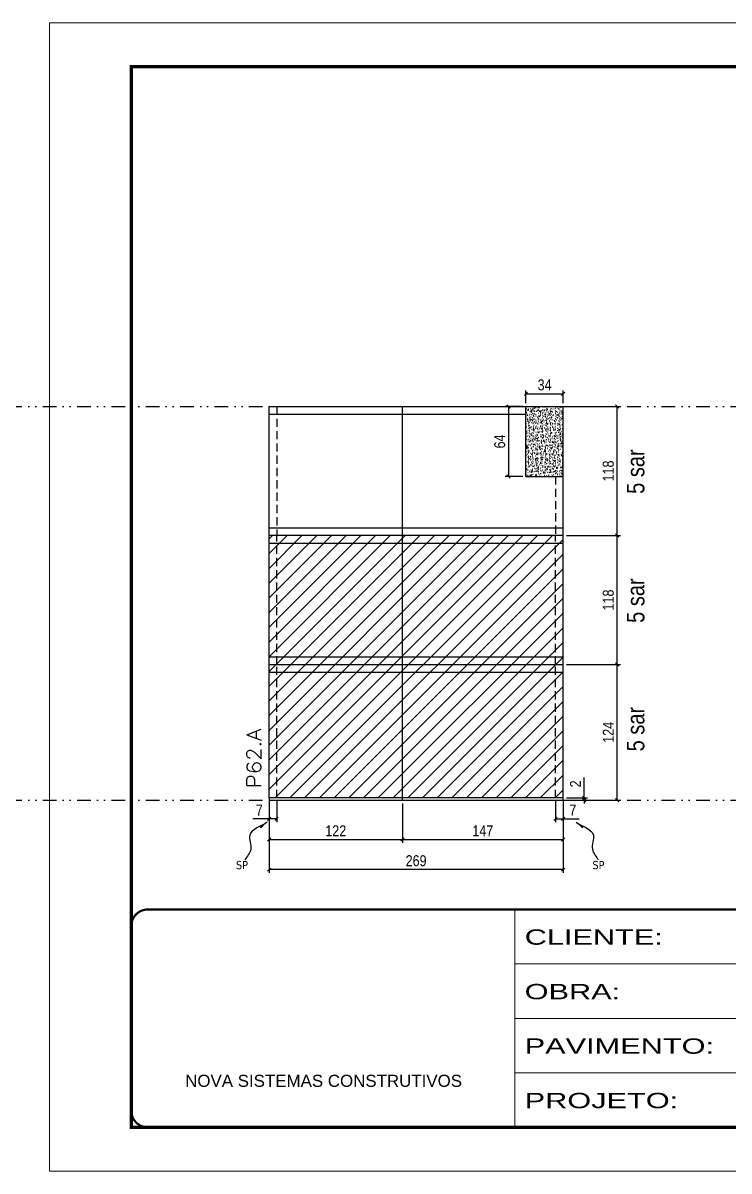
# Model space of a CAD drawing. Extents: x 13513 to 27878, y -21631 to 6985.
# Drawn here: x 14389 to 15035, y 192 to 1242 of the extents above; entities that cross this region are included whole.
import ezdxf

# ---------------------------------------------------------------- set-up
doc = ezdxf.new("R2010")
doc.units = 0
for name, pattern in [('CONTINUO', [0]), ('DASHED', [0.75, 0.5, -0.25]), ('DIVIDE2', [0.625, 0.25, -0.125, 0, -0.125, 0, -0.125]), ('HIDDEN', [0.375, 0.25, -0.125])]:
    doc.linetypes.add(name, pattern=pattern)
for name, color, linetype in [('COTA', 241, 'Continuous'), ('NOMENCLATURA', 7, 'Continuous'), ('Nível', 160, 'Continuous'), ('Painéis', 200, 'Continuous'), ('SARR_2.2x7', 40, 'Continuous'), ('Sarrafo de Pressão', 42, 'HIDDEN'), ('texto', 7, 'Continuous')]:
    doc.layers.add(name, color=color, linetype=linetype)
for name, color, linetype, lineweight in [('Folhas', 255, 'Continuous', 9), ('Hachura', 251, 'Continuous', 9), ('SARRAFO DE PRESSAO', 251, 'DASHED', 9), ('Texto Seção', 7, 'Continuous', 15)]:
    doc.layers.add(name, color=color, linetype=linetype, lineweight=lineweight)
doc.styles.add('ARIAL', font='arial.ttf')
doc.styles.add('ARIAL_NARROW', font='ARIALN.TTF', dxfattribs={"height": 0.2})
doc.styles.add('COTA TECNICA', font='techl___.ttf', dxfattribs={"height": 10})
doc.styles.add('COTA TECNICA-50', font='techl___.ttf', dxfattribs={"height": 10})
doc.styles.add('REGUA-120', font='ROMANS.shx', dxfattribs={"height": 15})
doc.styles.get("Standard").update_dxf_attribs({"font": 'arial.ttf'})
doc.styles.add('Tecnologia', font='')
doc.styles.get('Tecnologia').set_extended_font_data('Forgotten Futurist')
doc.dimstyles.new('COTA PAINEL-50', dxfattribs={"dimtxt": 10, "dimasz": 3, "dimexe": 3, "dimexo": 3, "dimgap": 3, "dimtad": 1, "dimdec": 1, "dimzin": 12, "dimdsep": 46, "dimtxsty": 'COTA TECNICA-50', "dimblk1": 'OBLIQUE', "dimblk2": 'OBLIQUE', "dimsah": 1, "dimcen": 0.9, "dimclrd": 4, "dimclre": 4, "dimclrt": 240, "dimadec": 1, "dimazin": 3, "dimtfac": 1, "dimtdec": 1, "dimtmove": 0, "dimatfit": 3, "dimfxl": 1, "dimtolj": 1, "dimtzin": 12, "dimarcsym": 0})
doc.dimstyles.new('PAINEL', dxfattribs={"dimtxt": 10, "dimasz": 3, "dimexe": 3, "dimexo": 3, "dimgap": 3, "dimtad": 1, "dimdec": 1, "dimzin": 12, "dimdsep": 46, "dimtxsty": 'COTA TECNICA', "dimblk1": 'OBLIQUE', "dimblk2": 'OBLIQUE', "dimsah": 1, "dimcen": 0.9, "dimclrd": 4, "dimclre": 4, "dimclrt": 240, "dimadec": 1, "dimazin": 3, "dimtfac": 1, "dimtdec": 1, "dimtmove": 0, "dimatfit": 3, "dimfxl": 1, "dimtolj": 1, "dimtzin": 12, "dimarcsym": 0})
doc.dimstyles.get("Standard").update_dxf_attribs({"dimtxt": 0.18, "dimasz": 0.18, "dimexe": 0.18, "dimexo": 0.0625, "dimgap": 0.09, "dimtad": 0, "dimtih": 1, "dimtoh": 1, "dimdec": 4, "dimzin": 0, "dimdsep": 46, "dimtxsty": 'Standard', "dimcen": 0.09, "dimadec": 0, "dimazin": 0, "dimtfac": 1, "dimtdec": 4, "dimtofl": 0, "dimtmove": 0, "dimatfit": 3, "dimfxl": 1, "dimtolj": 1, "dimtzin": 0, "dimarcsym": 0})

# ---------------------------------------------------------------- blocks, each defined once
blk = doc.blocks.new('9999999999')
at = {"color": 30, "linetype": 'CONTINUO'}
for p, q in [((98564.6, 34230.2), (98564.6, 34429.4)), ((98564.6, 34379.6), (99584, 34379.6)), ((98564.6, 34329.8), (99488, 34329.8)), ((99584, 34329.8), (99488, 34329.8)), ((99488, 34329.8), (99488, 34230.2)), ((98564.6, 34280), (99488, 34280))]:
    blk.add_line(p, q, dxfattribs=at)
at = {"color": 30, "linetype": 'CONTINUO', "const_width": 2}
blk.add_lwpolyline([(99584, 34230.2), (99584, 34414.4, 0.414214), (99569, 34429.4), (98229, 34429.4, 0.414214), (98214, 34414.4), (98214, 34245.2, 0.414214), (98229, 34230.2), (99584, 34230.2)], format="xyb", dxfattribs=at)
at = {"layer": 'Folhas'}
blk.add_lwpolyline([(98139, 34190.2), (99624, 34190.2), (99624, 35240.2), (98139, 35240.2)], close=True, dxfattribs=at)
at = {"layer": 'Folhas', "color": 30, "const_width": 3}
blk.add_lwpolyline([(98214, 34230.2), (99584, 34230.2), (99584, 35200.2), (98214, 35200.2)], close=True, dxfattribs=at)
at = {"color": 7, "linetype": 'Continuous', "ltscale": 5, "style": 'ARIAL'}
for s, height, p in [('SKR', 15.48, (98837.7, 34393.1)), ('LEAF LOEFGREN', 15.483, (98837.7, 34343.3)), ('2° SUBSOLO INFERIOR', 15.483, (98837.7, 34293.5)), ('NOVA SISTEMAS CONSTRUTIVOS', 11.059, (98263.2, 34267.2)), ('PILARES', 15.48, (98837.7, 34243.7))]:
    blk.add_text(s, height=height, dxfattribs=at).set_placement(p)
at = {"layer": 'Folhas', "color": 7, "style": 'Tecnologia', "width": 1.5}
for s, p in [('CLIENTE:', (98573.7, 34397.2)), ('OBRA:', (98573.7, 34347.3)), ('PAVIMENTO:', (98573.7, 34297.5)), ('PROJETO:', (98573.7, 34247.7))]:
    blk.add_text(s, height=14, dxfattribs=at).set_placement(p)
blk = doc.blocks.new('_Oblique')
at = {"color": 0, "linetype": 'ByBlock', "lineweight": -2}
blk.add_line((-0.5, -0.5), (0.5, 0.5), dxfattribs=at)
blk = doc.blocks.new('*D1435')
at = {"layer": 'COTA', "color": 4, "lineweight": -2, "transparency": 16777216}
for p, q in [((14614.4, 530.1), (14614.4, 464.5)), ((14883.4, 530.1), (14883.4, 464.5)), ((14883.4, 467.5), (14614.4, 467.5))]:
    blk.add_line(p, q, dxfattribs=at)
at = {"layer": 'Defpoints', "color": 0, "transparency": 16777216}
for p in [(14614.4, 533.1), (14883.4, 533.1), (14614.4, 467.5)]:
    blk.add_point(p, dxfattribs=at)
at = {"layer": 'COTA', "color": 4, "lineweight": -2, "transparency": 16777216, "xscale": 3, "yscale": 3, "zscale": 3, "rotation": 180}
blk.add_blockref('_Oblique', (14614.4, 467.5), dxfattribs=at)
at = {"layer": 'COTA', "color": 4, "lineweight": -2, "transparency": 16777216, "xscale": 3, "yscale": 3, "zscale": 3}
blk.add_blockref('_Oblique', (14883.4, 467.5), dxfattribs=at)
at = {"layer": 'COTA', "color": 240, "transparency": 16777216, "insert": (14748.9, 475.6), "char_height": 10, "attachment_point": 5, "style": 'COTA TECNICA'}
blk.add_mtext('\\A1;269', dxfattribs=at)
blk = doc.blocks.new('*D1436')
at = {"layer": 'COTA', "color": 4, "lineweight": -2, "transparency": 16777216}
for p, q in [((14876.4, 530.1), (14876.4, 510.9)), ((14883.4, 528.1), (14883.4, 510.9)), ((14876.4, 513.9), (14883.4, 513.9)), ((14883.4, 513.9), (14898.1, 513.9))]:
    blk.add_line(p, q, dxfattribs=at)
at = {"layer": 'Defpoints', "color": 0, "transparency": 16777216}
for p in [(14876.4, 533.1), (14883.4, 531.1), (14883.4, 513.9)]:
    blk.add_point(p, dxfattribs=at)
at = {"layer": 'COTA', "color": 4, "lineweight": -2, "transparency": 16777216, "xscale": 3, "yscale": 3, "zscale": 3, "rotation": 180}
blk.add_blockref('_Oblique', (14876.4, 513.9), dxfattribs=at)
at = {"layer": 'COTA', "color": 4, "lineweight": -2, "transparency": 16777216, "xscale": 3, "yscale": 3, "zscale": 3}
blk.add_blockref('_Oblique', (14883.4, 513.9), dxfattribs=at)
at = {"layer": 'COTA', "color": 240, "transparency": 16777216, "insert": (14892.3, 522), "char_height": 10, "attachment_point": 5, "style": 'COTA TECNICA-50'}
blk.add_mtext('\\A1;7', dxfattribs=at)
blk = doc.blocks.new('*D1437')
at = {"layer": 'COTA', "color": 4, "lineweight": -2, "transparency": 16777216}
for p, q in [((14614.4, 528.1), (14614.4, 510.9)), ((14621.4, 530.1), (14621.4, 510.9)), ((14614.4, 513.9), (14599.7, 513.9)), ((14621.4, 513.9), (14614.4, 513.9))]:
    blk.add_line(p, q, dxfattribs=at)
at = {"layer": 'Defpoints', "color": 0, "transparency": 16777216}
for p in [(14614.4, 531.1), (14621.4, 533.1), (14614.4, 513.9)]:
    blk.add_point(p, dxfattribs=at)
at = {"layer": 'COTA', "color": 4, "lineweight": -2, "transparency": 16777216, "xscale": 3, "yscale": 3, "zscale": 3, "rotation": 180}
blk.add_blockref('_Oblique', (14614.4, 513.9), dxfattribs=at)
at = {"layer": 'COTA', "color": 4, "lineweight": -2, "transparency": 16777216, "xscale": 3, "yscale": 3, "zscale": 3}
blk.add_blockref('_Oblique', (14621.4, 513.9), dxfattribs=at)
at = {"layer": 'COTA', "color": 240, "transparency": 16777216, "insert": (14605.5, 522), "char_height": 10, "attachment_point": 5, "style": 'COTA TECNICA-50'}
blk.add_mtext('\\A1;7', dxfattribs=at)
blk = doc.blocks.new('*D1438')
at = {"layer": 'COTA', "color": 4, "lineweight": -2, "transparency": 16777216}
for p, q in [((14902.7, 533.1), (14902.7, 551.9)), ((14886.4, 533.1), (14905.7, 533.1)), ((14886.4, 531.1), (14905.7, 531.1)), ((14902.7, 531.1), (14902.7, 533.1)), ((14902.7, 531.1), (14902.7, 528.1))]:
    blk.add_line(p, q, dxfattribs=at)
at = {"layer": 'Defpoints', "color": 0, "transparency": 16777216}
for p in [(14883.4, 533.1), (14883.4, 531.1), (14902.7, 531.1)]:
    blk.add_point(p, dxfattribs=at)
at = {"layer": 'COTA', "color": 4, "lineweight": -2, "transparency": 16777216, "xscale": 3, "yscale": 3, "zscale": 3}
for p, rotation in [((14902.7, 533.1), 270), ((14902.7, 531.1), 90)]:
    blk.add_blockref('_Oblique', p, dxfattribs=dict(at, rotation=rotation))
at = {"layer": 'COTA', "color": 240, "transparency": 16777216, "insert": (14894.7, 545.9), "char_height": 10, "attachment_point": 5, "rotation": 90, "style": 'COTA TECNICA-50'}
blk.add_mtext('\\A1;2', dxfattribs=at)
blk = doc.blocks.new('*D1439')
at = {"layer": 'COTA', "color": 4, "lineweight": -2, "transparency": 16777216}
for p, q in [((14886.4, 773.1), (14935.8, 773.1)), ((14932.8, 655.1), (14932.8, 773.1)), ((14886.4, 655.1), (14935.8, 655.1))]:
    blk.add_line(p, q, dxfattribs=at)
at = {"layer": 'Defpoints', "color": 0, "transparency": 16777216}
for p in [(14883.4, 773.1), (14932.8, 773.1), (14883.4, 655.1)]:
    blk.add_point(p, dxfattribs=at)
at = {"layer": 'COTA', "color": 4, "lineweight": -2, "transparency": 16777216, "xscale": 3, "yscale": 3, "zscale": 3}
for p, rotation in [((14932.8, 773.1), 90), ((14932.8, 655.1), 270)]:
    blk.add_blockref('_Oblique', p, dxfattribs=dict(at, rotation=rotation))
at = {"layer": 'COTA', "color": 240, "transparency": 16777216, "insert": (14924.7, 714.1), "char_height": 10, "attachment_point": 5, "rotation": 90, "style": 'COTA TECNICA-50'}
blk.add_mtext('\\A1;118', dxfattribs=at)
blk = doc.blocks.new('*D1445')
at = {"layer": 'COTA', "color": 4, "linetype": 'ByBlock', "lineweight": -2, "transparency": 16777216}
for p, q in [((14886.4, 655.1), (14935.8, 655.1)), ((14932.8, 531.1), (14932.8, 655.1)), ((14886.4, 531.1), (14935.8, 531.1))]:
    blk.add_line(p, q, dxfattribs=at)
at = {"layer": 'Defpoints', "color": 0, "linetype": 'ByBlock', "transparency": 16777216}
for p in [(14883.4, 655.1), (14932.8, 655.1), (14883.4, 531.1)]:
    blk.add_point(p, dxfattribs=at)
at = {"layer": 'COTA', "color": 4, "linetype": 'ByBlock', "lineweight": -2, "transparency": 16777216, "xscale": 3, "yscale": 3, "zscale": 3}
for p, rotation in [((14932.8, 655.1), 90), ((14932.8, 531.1), 270)]:
    blk.add_blockref('_Oblique', p, dxfattribs=dict(at, rotation=rotation))
at = {"layer": 'COTA', "color": 240, "linetype": 'ByBlock', "transparency": 16777216, "insert": (14924.7, 593.1), "char_height": 10, "attachment_point": 5, "rotation": 90, "style": 'COTA TECNICA'}
blk.add_mtext('\\A1;124', dxfattribs=at)
blk = doc.blocks.new('*D1446')
at = {"layer": 'COTA', "color": 4, "linetype": 'ByBlock', "lineweight": -2, "transparency": 16777216}
for p, q in [((14886.4, 655.1), (14935.8, 655.1)), ((14932.8, 531.1), (14932.8, 655.1)), ((14886.4, 531.1), (14935.8, 531.1))]:
    blk.add_line(p, q, dxfattribs=at)
at = {"layer": 'Defpoints', "color": 0, "linetype": 'ByBlock', "transparency": 16777216}
for p in [(14883.4, 655.1), (14932.8, 655.1), (14883.4, 531.1)]:
    blk.add_point(p, dxfattribs=at)
at = {"layer": 'COTA', "color": 4, "linetype": 'ByBlock', "lineweight": -2, "transparency": 16777216, "xscale": 3, "yscale": 3, "zscale": 3}
for p, rotation in [((14932.8, 655.1), 90), ((14932.8, 531.1), 270)]:
    blk.add_blockref('_Oblique', p, dxfattribs=dict(at, rotation=rotation))
at = {"layer": 'COTA', "color": 240, "linetype": 'ByBlock', "transparency": 16777216, "insert": (14924.7, 593.1), "char_height": 10, "attachment_point": 5, "rotation": 90, "style": 'COTA TECNICA'}
blk.add_mtext('\\A1;124', dxfattribs=at)
blk = doc.blocks.new('*D1447')
at = {"layer": 'COTA', "color": 4, "lineweight": -2, "transparency": 16777216}
for p, q in [((14736.4, 528.1), (14736.4, 492)), ((14883.4, 528.1), (14883.4, 492)), ((14736.4, 495), (14883.4, 495))]:
    blk.add_line(p, q, dxfattribs=at)
at = {"layer": 'Defpoints', "color": 0, "transparency": 16777216}
for p in [(14736.4, 531.1), (14883.4, 531.1), (14883.4, 495)]:
    blk.add_point(p, dxfattribs=at)
at = {"layer": 'COTA', "color": 4, "lineweight": -2, "transparency": 16777216, "xscale": 3, "yscale": 3, "zscale": 3, "rotation": 180}
blk.add_blockref('_Oblique', (14736.4, 495), dxfattribs=at)
at = {"layer": 'COTA', "color": 4, "lineweight": -2, "transparency": 16777216, "xscale": 3, "yscale": 3, "zscale": 3}
blk.add_blockref('_Oblique', (14883.4, 495), dxfattribs=at)
at = {"layer": 'COTA', "color": 240, "transparency": 16777216, "insert": (14809.9, 503), "char_height": 10, "attachment_point": 5, "style": 'COTA TECNICA'}
blk.add_mtext('\\A1;147', dxfattribs=at)
blk = doc.blocks.new('*D1448')
at = {"layer": 'COTA', "color": 4, "lineweight": -2, "transparency": 16777216}
for p, q in [((14614.4, 528.1), (14614.4, 492)), ((14736.4, 528.1), (14736.4, 492)), ((14614.4, 495), (14736.4, 495))]:
    blk.add_line(p, q, dxfattribs=at)
at = {"layer": 'Defpoints', "color": 0, "transparency": 16777216}
for p in [(14614.4, 531.1), (14736.4, 531.1), (14736.4, 495)]:
    blk.add_point(p, dxfattribs=at)
at = {"layer": 'COTA', "color": 4, "lineweight": -2, "transparency": 16777216, "xscale": 3, "yscale": 3, "zscale": 3, "rotation": 180}
blk.add_blockref('_Oblique', (14614.4, 495), dxfattribs=at)
at = {"layer": 'COTA', "color": 4, "lineweight": -2, "transparency": 16777216, "xscale": 3, "yscale": 3, "zscale": 3}
blk.add_blockref('_Oblique', (14736.4, 495), dxfattribs=at)
at = {"layer": 'COTA', "color": 240, "transparency": 16777216, "insert": (14675.4, 503), "char_height": 10, "attachment_point": 5, "style": 'COTA TECNICA'}
blk.add_mtext('\\A1;122', dxfattribs=at)
blk = doc.blocks.new('*D1451')
at = {"layer": 'COTA', "color": 4, "lineweight": -2, "transparency": 16777216}
for p, q in [((14886.4, 891.1), (14935.8, 891.1)), ((14932.8, 773.1), (14932.8, 891.1)), ((14886.4, 773.1), (14935.8, 773.1))]:
    blk.add_line(p, q, dxfattribs=at)
at = {"layer": 'Defpoints', "color": 0, "transparency": 16777216}
for p in [(14883.4, 891.1), (14932.8, 891.1), (14883.4, 773.1)]:
    blk.add_point(p, dxfattribs=at)
at = {"layer": 'COTA', "color": 4, "lineweight": -2, "transparency": 16777216, "xscale": 3, "yscale": 3, "zscale": 3}
for p, rotation in [((14932.8, 891.1), 90), ((14932.8, 773.1), 270)]:
    blk.add_blockref('_Oblique', p, dxfattribs=dict(at, rotation=rotation))
at = {"layer": 'COTA', "color": 240, "transparency": 16777216, "insert": (14924.7, 832.1), "char_height": 10, "attachment_point": 5, "rotation": 90, "style": 'COTA TECNICA'}
blk.add_mtext('\\A1;118', dxfattribs=at)
blk = doc.blocks.new('*D1452')
at = {"layer": 'COTA', "color": 4, "lineweight": -2, "transparency": 16777216}
for p, q in [((14846.4, 891.1), (14830.5, 891.1)), ((14833.5, 891.1), (14833.5, 827.1)), ((14846.4, 827.1), (14830.5, 827.1))]:
    blk.add_line(p, q, dxfattribs=at)
at = {"layer": 'Defpoints', "color": 0, "transparency": 16777216}
for p in [(14849.4, 891.1), (14833.5, 827.1), (14849.4, 827.1)]:
    blk.add_point(p, dxfattribs=at)
at = {"layer": 'COTA', "color": 4, "lineweight": -2, "transparency": 16777216, "xscale": 3, "yscale": 3, "zscale": 3}
for p, rotation in [((14833.5, 891.1), 90), ((14833.5, 827.1), 270)]:
    blk.add_blockref('_Oblique', p, dxfattribs=dict(at, rotation=rotation))
at = {"layer": 'COTA', "color": 240, "transparency": 16777216, "insert": (14825.4, 859.1), "char_height": 10, "attachment_point": 5, "rotation": 90, "style": 'COTA TECNICA'}
blk.add_mtext('\\A1;64', dxfattribs=at)
blk = doc.blocks.new('*D1453')
at = {"layer": 'COTA', "color": 4, "lineweight": -2, "transparency": 16777216}
for p, q in [((14849.4, 894.1), (14849.4, 905.6)), ((14883.4, 894.1), (14883.4, 905.6)), ((14849.4, 902.6), (14883.4, 902.6))]:
    blk.add_line(p, q, dxfattribs=at)
at = {"layer": 'Defpoints', "color": 0, "transparency": 16777216}
for p in [(14883.4, 902.6), (14849.4, 891.1), (14883.4, 891.1)]:
    blk.add_point(p, dxfattribs=at)
at = {"layer": 'COTA', "color": 4, "lineweight": -2, "transparency": 16777216, "xscale": 3, "yscale": 3, "zscale": 3, "rotation": 180}
blk.add_blockref('_Oblique', (14849.4, 902.6), dxfattribs=at)
at = {"layer": 'COTA', "color": 4, "lineweight": -2, "transparency": 16777216, "xscale": 3, "yscale": 3, "zscale": 3}
blk.add_blockref('_Oblique', (14883.4, 902.6), dxfattribs=at)
at = {"layer": 'COTA', "color": 240, "transparency": 16777216, "insert": (14866.4, 910.8), "char_height": 10, "attachment_point": 5, "style": 'COTA TECNICA'}
blk.add_mtext('\\A1;34', dxfattribs=at)

msp = doc.modelspace()

# ---------------------------------------------------------------- hatches: boundary and pattern name
at = {"layer": 'COTA'}
h = msp.add_hatch(dxfattribs=at)
h.set_pattern_fill('AR-CONC', color=256, scale=0.03)
h.paths.add_polyline_path([(14883.41, 891.13), (14849.41, 891.13), (14849.41, 827.13), (14883.41, 827.13)])
at = {"layer": 'Hachura', "linetype": 'ByBlock'}
h = msp.add_hatch(dxfattribs=at)
h.set_pattern_fill('ANSI31', color=256, scale=3)
h.set_pattern_definition([(45, (-3266.548, -1148.575), (-6.735192, 6.735192), [])])
h.paths.add_polyline_path([(14614.41, 773.13), (14614.41, 655.13), (14736.41, 655.13), (14736.41, 773.13)])
h.paths.add_polyline_path([(14736.41, 773.13), (14736.41, 655.13), (14883.41, 655.13), (14883.41, 773.13)])
h.paths.add_polyline_path([(14736.41, 655.13), (14736.41, 533.13), (14883.41, 533.13), (14883.41, 655.13)])
h.paths.add_polyline_path([(14614.41, 655.13), (14614.41, 533.13), (14736.41, 533.13), (14736.41, 655.13)])

# ---------------------------------------------------------------- linework, layer by layer
at = {"layer": 'COTA'}
for p in [(14849.41, 891.13), (14883.41, 827.13)]:
    msp.add_line(p, (14883.41, 891.13), dxfattribs=at)
at = {"layer": 'Nível', "color": 4, "linetype": 'DIVIDE2', "ltscale": 50}
for p, q in [((13526.77, 891.13), (21431.15, 891.13)), ((13526.77, 531.13), (21531.15, 531.13))]:
    msp.add_line(p, q, dxfattribs=at)
at = {"layer": 'Painéis'}
for p, q in [((14614.41, 533.13), (14614.41, 891.13)), ((14614.41, 891.13), (14849.41, 891.13)), ((14736.41, 531.13), (14736.41, 891.13)), ((14849.41, 827.13), (14849.41, 891.13)), ((14849.41, 827.13), (14883.41, 827.13)), ((14883.41, 533.13), (14883.41, 827.13)), ((14883.41, 773.13), (14614.41, 773.13)), ((14614.41, 655.13), (14883.41, 655.13))]:
    msp.add_line(p, q, dxfattribs=at)
msp.add_lwpolyline([(14883.41, 533.13), (14614.41, 533.13), (14614.41, 531.13), (14883.41, 531.13)], close=True, dxfattribs=at)
at = {"layer": 'SARR_2.2x7'}
for p, q in [((14614.41, 884.13), (14849.41, 884.13)), ((14614.41, 780.13), (14883.41, 780.13)), ((14614.41, 766.13), (14883.41, 766.13)), ((14614.41, 662.13), (14883.41, 662.13)), ((14614.41, 648.13), (14883.41, 648.13))]:
    msp.add_line(p, q, dxfattribs=at)
at = {"layer": 'Sarrafo de Pressão', "ltscale": 30}
for p, q in [((14621.41, 891.13), (14621.41, 773.13)), ((14876.41, 827.13), (14876.41, 773.13)), ((14621.41, 655.13), (14621.41, 773.13)), ((14876.41, 655.13), (14876.41, 773.13)), ((14621.41, 533.13), (14621.41, 655.13)), ((14876.41, 533.13), (14876.41, 655.13))]:
    msp.add_line(p, q, dxfattribs=at)

# ---------------------------------------------------------------- block references
at = {"layer": 'SARRAFO DE PRESSAO', "color": 6, "linetype": 'ByBlock'}
msp.add_blockref('9999999999', (-83725.51, -33998.35), dxfattribs=at)

# ---------------------------------------------------------------- texts
at = {"layer": 'NOMENCLATURA', "style": 'ARIAL_NARROW'}
for p in [(14957.66, 811.17), (14957.66, 693.17), (14957.66, 575.65)]:
    msp.add_text('5 sar', height=16, rotation=90, dxfattribs=at).set_placement(p)
at = {"layer": 'texto', "color": 0, "char_height": 7.5, "attachment_point": 5}
for insert in [(14589.64, 471.64), (14915.66, 471.64)]:
    msp.add_mtext('{\\fTahoma|b0|i0|c0|p34;\\C4;SP}', dxfattribs=dict(at, insert=insert))
at = {"layer": 'Texto Seção', "style": 'REGUA-120', "width": 1.1}
msp.add_text('P62.A', height=13, rotation=90, dxfattribs=at).set_placement((14607.17, 541.9))

# ---------------------------------------------------------------- dimensions: what is measured, and where the dimension line sits
at = {"layer": 'COTA'}
for base, p1, p2, dimstyle, picture, middle in [((14883.41, 902.56), (14849.41, 891.13), (14883.41, 891.13), 'PAINEL', '*D1453', (14866.41, 910.78)), ((14736.41, 494.96), (14614.41, 531.13), (14736.41, 531.13), 'PAINEL', '*D1448', (14675.41, 503.01)), ((14883.41, 513.89), (14876.41, 533.13), (14883.41, 531.13), 'COTA PAINEL-50', '*D1436', (14892.28, 521.97))]:
    dim = msp.add_linear_dim(base=base, p1=p1, p2=p2, dimstyle=dimstyle, dxfattribs=at)
    dim.commit()
    dim.dimension.update_dxf_attribs({"geometry": picture, "text_midpoint": middle})
for base, p1, p2, angle, dimstyle, picture, middle in [((14833.51, 827.13), (14849.41, 891.13), (14849.41, 827.13), 90, 'PAINEL', '*D1452', (14825.41, 859.13)), ((14932.78, 891.13), (14883.41, 773.13), (14883.41, 891.13), 90, 'PAINEL', '*D1451', (14924.69, 832.13)), ((14932.78, 773.13), (14883.41, 655.13), (14883.41, 773.13), 90, 'COTA PAINEL-50', '*D1439', (14924.69, 714.13)), ((14614.41, 513.89), (14621.41, 533.13), (14614.41, 531.13), 180, 'COTA PAINEL-50', '*D1437', (14605.55, 521.97))]:
    dim = msp.add_linear_dim(base=base, p1=p1, p2=p2, angle=angle, dimstyle=dimstyle, dxfattribs=at)
    dim.commit()
    dim.dimension.update_dxf_attribs({"geometry": picture, "text_midpoint": middle})
at = {"layer": 'COTA', "linetype": 'ByBlock'}
for picture in ['*D1445', '*D1446']:
    dim = msp.add_aligned_dim(p1=(14883.41, 531.13), p2=(14883.41, 655.13), distance=-49.37, dimstyle='PAINEL', dxfattribs=at)
    dim.commit()
    dim.dimension.update_dxf_attribs({"geometry": picture, "text_midpoint": (14924.71, 593.13)})
at = {"layer": 'COTA'}
dim = msp.add_linear_dim(base=(14902.67, 531.13), p1=(14883.41, 533.13), p2=(14883.41, 531.13), angle=90, dimstyle='COTA PAINEL-50', dxfattribs=at)
dim.commit()
dim.dimension.update_dxf_attribs({"geometry": '*D1438', "text_midpoint": (14902.67, 545.88), "dimtype": 160})
dim = msp.add_linear_dim(base=(14614.41, 467.52), p1=(14883.41, 533.13), p2=(14614.41, 533.13), angle=180, dimstyle='PAINEL', override={"dimarcsym": 2}, dxfattribs=at)
dim.commit()
dim.dimension.update_dxf_attribs({"geometry": '*D1435', "text_midpoint": (14748.91, 475.65)})
dim = msp.add_linear_dim(base=(14883.41, 494.96), p1=(14736.41, 531.13), p2=(14883.41, 531.13), dimstyle='PAINEL', override={"dimtmove": 1}, dxfattribs=at)
dim.commit()
dim.dimension.update_dxf_attribs({"geometry": '*D1447', "text_midpoint": (14809.91, 503.03)})

# ---------------------------------------------------------------- leaders
at = {"layer": 'COTA', "path_type": 1}
for points in [[(14612.59, 510.95), (14596.8, 499.12), (14597.73, 486.11), (14592.17, 476.33)], [(14895.24, 510.95), (14911.03, 499.12), (14910.1, 486.11), (14915.66, 476.33)]]:
    msp.add_leader(points, dimstyle='Standard', override={"dimasz": 8}, dxfattribs=at)

doc.saveas('drawing.dxf')
